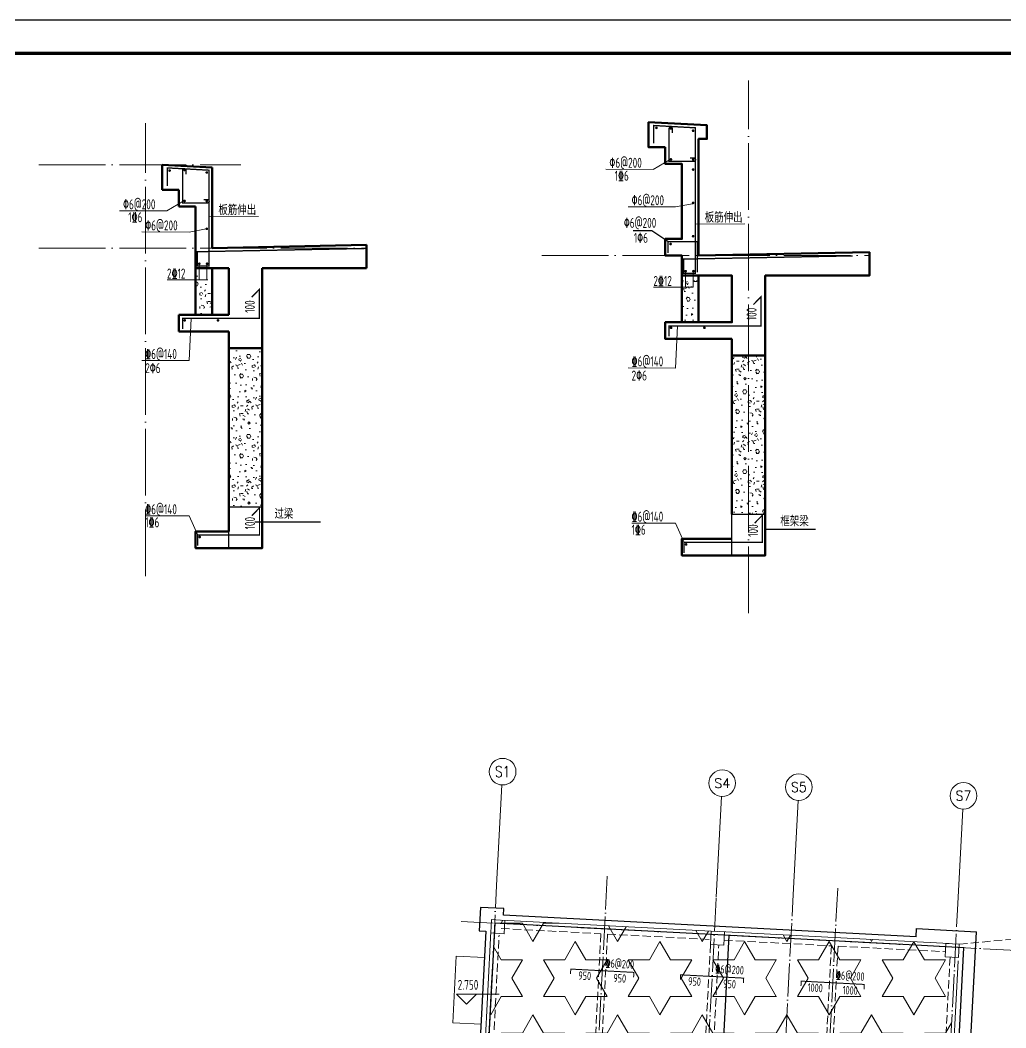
# Model space of a CAD drawing. Extents: x 5874492 to 7194610, y -939842 to -279257.
# Drawn here: x 6629367 to 6658947, y -570501 to -540259 of the extents above; entities that cross this region are included whole.
import ezdxf
from ezdxf.enums import TextEntityAlignment as Align

# ---------------------------------------------------------------- set-up
doc = ezdxf.new("R2010")
doc.units = 0
doc.header["$LTSCALE"] = 1000
doc.linetypes.add('DASH', pattern=[0.35, 0.25, -0.1])
doc.linetypes.add('DOTE', pattern=[2.42, 2, -0.2, 0.02, -0.2])
for name, color, linetype, lineweight in [('A-大样-填充', 8, 'Continuous', 9), ('A-大样-砌体墙线', 120, 'Continuous', 50), ('A-大样-结构墙线', 140, 'Continuous', 50), ('A-平面-屋面线', 40, 'Continuous', 30), ('A-标注-轴号', 3, 'Continuous', 15), ('A-标注-轴号文字', 7, 'Continuous', 15), ('A-轴线-塔楼', 1, 'DOTE', 9), ('S-墙柱-COLU', 50, 'Continuous', 20), ('S-墙柱-REIN', 1, 'Continuous', 20), ('S-板-BEAM', 4, 'DASH', 20), ('S-板-BEAM-CON', 2, 'Continuous', 20), ('S-板-板面填充', 251, 'Continuous', 20), ('S-板-标高', 3, 'Continuous', 20), ('S-板-楼板负筋', 1, 'Continuous', 20), ('S-板-楼板负筋文字', 7, 'Continuous', 20), ('S-轴网-轴号', 3, 'Continuous', 20), ('S-通用-TEXT', 7, 'Continuous', 20), ('板洞边线', 253, 'Continuous', 18)]:
    doc.layers.add(name, color=color, linetype=linetype, lineweight=lineweight)
doc.layers.add('REINL', color=1, linetype='Continuous')
doc.layers.add('Y-云图图框', color=7, linetype='Continuous')
doc.styles.add('_TCH_AXIS', font='COMPLEX.shx', dxfattribs={"bigfont": 'hztxt.shx'})
doc.styles.add('_TCH_DIM', font='tssdeng.shx', dxfattribs={"bigfont": 'hztxt.shx'})
doc.styles.add('_YT_Name', font='simhei.ttf', dxfattribs={"width": 0.8})
doc.styles.add('_YT_Sign_Text', font='ros.shx', dxfattribs={"width": 0.8, "bigfont": 'hztxt.shx'})
doc.styles.add('_YT_TK_Text', font='ros.shx', dxfattribs={"width": 0.8, "bigfont": 'hztxt.shx'})
doc.styles.add('COMPLEX', font='COMPLEX')
doc.styles.get("Standard").update_dxf_attribs({"font": 'gbenor.shx', "bigfont": 'gbcbig.shx'})
doc.styles.add('TSSD_Rein', font='tssdeng.shx', dxfattribs={"width": 0.7, "bigfont": 'hztxt.shx'})
doc.styles.add('样式 1', font='tssdeng.shx', dxfattribs={"width": 0.7, "bigfont": 'tssdchn.shx'})

# ---------------------------------------------------------------- blocks, each defined once
blk = doc.blocks.new('ECMCTK_A0_横_单行图名-横向图框会签栏-0')
at = {"color": 4}
blk.add_lwpolyline([(0, 0), (1189, 0), (1189, 841), (0, 841)], close=True, dxfattribs=at)
at = {"const_width": 1}
blk.add_lwpolyline([(25, 10), (1179, 10), (1179, 831), (25, 831)], close=True, dxfattribs=at)
at = {"color": 80, "flags": 3}
for tag, height, p in [('YTHQINS', 3, (34.31, 832.5)), ('ECMCKEY', 3, (414.25, 484.67)), ('YTTQINS', 5.62, (1196.03, 12.81)), ('YTBARCODE_T1', 3, (971.21, 4.65)), ('YTFRAME', 3, (904.42, 4.05))]:
    blk.add_attdef(tag, text='', height=height, dxfattribs=at).set_placement(p, align=Align.MIDDLE_CENTER)
at = {"color": 80, "style": '_YT_TK_Text', "width": 0.8, "flags": 3}
for tag, p in [('{姓名五}', (9.62, 809.48)), ('{姓名六}', (14.92, 809.38)), ('{姓名七}', (19.96, 809.48)), ('{姓名八}', (24.7, 809.33)), ('[专业五]', (9.63, 785.25)), ('[专业六]', (14.56, 785.25)), ('[专业七]', (19.49, 785.17)), ('[专业八]', (24.5, 785.09)), ('{姓名一}', (9.73, 733.71)), ('{姓名二}', (14.79, 733.6)), ('{姓名三}', (19.65, 733.65)), ('{姓名四}', (24.75, 733.5)), ('[专业一]', (9.58, 710.09)), ('[专业二]', (14.46, 709.92)), ('[专业三]', (19.63, 709.95)), ('[专业四]', (25, 709.79))]:
    blk.add_attdef(tag, text='', height=3, rotation=90, dxfattribs=at).set_placement(p, align=Align.BOTTOM_LEFT)
at = {"style": '_YT_TK_Text', "width": 0.8}
blk.add_attdef('设计联系电话', text='', height=4, rotation=90, dxfattribs=at).set_placement((16.86, 656.55), align=Align.MIDDLE)
for tag, height, style, width, p in [('工程号', 4, '_YT_Sign_Text', 0.5, (1152.08, 44.12)), ('设计单位', 6, '_YT_Name', 0.8, (971.75, 38.6)), ('证书编号', 4, '_YT_Sign_Text', 0.8, (1056.87, 43.81)), ('审查批准号', 4, '_YT_Sign_Text', 0.8, (1109.06, 43.81)), ('建设单位', 4, '_YT_Sign_Text', 0.8, (1082.96, 36.11)), ('阶段', 4, '_YT_Sign_Text', 0.8, (1152.08, 35.81)), ('项目号', 4, '_YT_Sign_Text', 0.5, (1170.08, 33.72)), ('项目名称', 4, '_YT_Sign_Text', 0.8, (1082.96, 28.11)), ('专业', 4, '_YT_Sign_Text', 0.8, (1152.08, 27.31)), ('图纸编号', 4, '_YT_Sign_Text', 0.5, (1151.93, 19.36)), ('图纸名称', 4.5, '_YT_Name', 0.8, (1083.39, 15.06)), ('出图比例', 4.2, '_YT_Sign_Text', 0.8, (1029.82, 11.78)), ('日期', 4, '_YT_Sign_Text', 0.5, (1151.88, 12.13)), ('版本号', 4, '_YT_Sign_Text', 0.8, (1170.08, 13))]:
    blk.add_attdef(tag, text='', height=height, dxfattribs=dict(style=style, width=width)).set_placement(p, align=Align.CENTER)
at = {"style": '_YT_Sign_Text', "width": 0.8, "flags": 3}
for tag, p, height in [('{审定人}', (953.87, 26.45), 6.24), ('{校对人}', (1006.35, 26.53), 6.24), ('[审定人]', (938.95, 27.81), 4.1), ('[校对人]', (990.23, 27.82), 4.1), ('[审核人]', (939.01, 19.76), 4.1), ('{审核人}', (954.98, 18.44), 6.24), ('[设计人]', (990.47, 20.21), 4.1), ('{设计人}', (1006.48, 18.54), 6.24), ('[项目负责人]', (938.78, 12.01), 4.1), ('{项目负责人}', (956.28, 10.72), 6.24), ('[专业负责人]', (990.74, 11.77), 4.1), ('{专业负责人}', (1006.58, 10.36), 6.24)]:
    blk.add_attdef(tag, p, '', height=height, dxfattribs=at)
at = {"color": 80, "flags": 3}
for tag, p in [('YTBZSIT', (25, 10)), ('EXT_TK_LEFT', (25, 10)), ('YTQRCODE', (899.04, 11.91))]:
    blk.add_attdef(tag, p, '', height=3, dxfattribs=at)
blk = doc.blocks.new('afdhgfjhfjhg')
at = {"layer": 'A-轴线-塔楼', "ltscale": 0.5}
for p, q in [((6646365, -523248), (6646988, -511339)), ((6653281, -523610), (6653903, -511701))]:
    blk.add_line(p, q, dxfattribs=at)
blk = doc.blocks.new('A$C245353D8')
blk.add_lwpolyline([(13343, 14950), (12201, -6900)])
blk = doc.blocks.new('regerh')
at = {"layer": 'A-平面-屋面线'}
for p, q in [((6656254, -499898), (6656267, -499648)), ((6656267, -499648), (6658064, -499742)), ((6657260, -515121), (6658064, -499742)), ((6657688, -500223), (6656236, -500147)), ((6656923, -514853), (6657688, -500223))]:
    blk.add_line(p, q, dxfattribs=at)
for points in [[(6656254, -499898), (6643870, -499250), (6643881, -499051), (6643182, -499014), (6643145, -499713), (6643345, -499724), (6643126, -503918), (6642926, -503907), (6642889, -504606), (6643089, -504617), (6642870, -508811), (6642670, -508801), (6642633, -509500), (6643332, -509536), (6643343, -509337), (6645145, -509431), (6645145, -514115)], [(6656235, -500147), (6643608, -499487), (6643106, -509079), (6645395, -509193), (6645395, -514115)]]:
    blk.add_lwpolyline(points, dxfattribs=at)
at = {"layer": 'S-板-BEAM'}
for p, q in [((6643517, -504088), (6643739, -499845)), ((6643800, -499647), (6646796, -499804)), ((6646796, -499804), (6646559, -504323)), ((6646995, -499814), (6646759, -504334)), ((6646995, -499814), (6650091, -499976)), ((6650083, -500126), (6649859, -504420)), ((6650108, -504433), (6650333, -500139)), ((6650491, -499997), (6653711, -500166)), ((6653711, -500166), (6653475, -504685)), ((6653911, -500176), (6653675, -504695)), ((6653911, -500176), (6657131, -500344)), ((6657273, -500503), (6657051, -504747))]:
    blk.add_line(p, q, dxfattribs=at)
at = {"layer": 'S-板-BEAM-CON'}
for p, q in [((6650104, -499727), (6643813, -499397)), ((6643495, -499732), (6643268, -504075)), ((6643495, -499732), (6643268, -504075)), ((6657244, -500100), (6650354, -499740)), ((6642454, -500478), (6642350, -502475)), ((6643303, -500522), (6642454, -500478)), ((6657518, -500615), (6657293, -504909)), ((6642350, -502475), (6643199, -502520))]:
    blk.add_line(p, q, dxfattribs=at)
blk = doc.blocks.new('_AXISO')
blk.add_circle((0, 0), 0.5)
at = {"layer": 'S-轴网-轴号', "style": 'COMPLEX', "width": 1.041667}
blk.add_attdef('A', text='', height=0.56, dxfattribs=at).set_placement((-0.25, -0.28), (0.25, -0.28), align=Align.FIT)
blk = doc.blocks.new('ZHOUWANG2')
at = {"layer": 'A-标注-轴号'}
for p, q in [((207118, 147664), (207276, 150685)), ((213709, 147319), (213867, 150340)), ((216006, 147199), (216164, 150220)), ((220949, 146941), (221107, 149962))]:
    blk.add_line(p, q, dxfattribs=at)
at = {"layer": 'A-轴线-塔楼', "ltscale": 0.5}
for p, q in [((206514, 136119), (207118, 147664)), ((213086, 135411), (213709, 147319)), ((215161, 131041), (216006, 147199)), ((219026, 110179), (220949, 146941)), ((223934, 145655), (206054, 146590))]:
    blk.add_line(p, q, dxfattribs=at)
at = {"layer": 'A-标注-轴号'}
ref = blk.add_blockref('_AXISO', (207297, 151084), dxfattribs=dict(at, xscale=800, yscale=800, zscale=800))
ref.add_attrib('A', 'S1', dxfattribs={"layer": 'A-标注-轴号文字', "ltscale": 0.2, "height": 328.4, "style": '_TCH_AXIS'}).set_placement((207070, 150920), (207524, 150920), align=Align.FIT)
ref = blk.add_blockref('_AXISO', (213888, 150740), dxfattribs=dict(at, xscale=800, yscale=800, zscale=800))
ref.add_attrib('A', 'S4', dxfattribs={"layer": 'A-标注-轴号文字', "ltscale": 0.2, "height": 282.2, "style": '_TCH_AXIS'}).set_placement((213646, 150599), (214130, 150599), align=Align.FIT)
ref = blk.add_blockref('_AXISO', (216185, 150620), dxfattribs=dict(at, xscale=800, yscale=800, zscale=800))
ref.add_attrib('A', 'S5', dxfattribs={"layer": 'A-标注-轴号文字', "ltscale": 0.2, "height": 294.3, "style": '_TCH_AXIS'}).set_placement((215947, 150473), (216423, 150473), align=Align.FIT)
ref = blk.add_blockref('_AXISO', (221128, 150361), dxfattribs=dict(at, xscale=800, yscale=800, zscale=800))
ref.add_attrib('A', 'S7', dxfattribs={"layer": 'A-标注-轴号文字', "ltscale": 0.2, "height": 294.3, "style": '_TCH_AXIS'}).set_placement((220890, 150214), (221366, 150214), align=Align.FIT)
blk = doc.blocks.new('FT-1145234711', base_point=(3818762.4, -810943.3, 0))
at = {"layer": 'REINL', "const_width": 8}
blk.add_lwpolyline([(3819140.4, -810636.5), (3819140.4, -810831.5), (3819290.1, -810831.5)], dxfattribs=at)
at = {"layer": 'S-墙柱-REIN', "const_width": 8}
for points in [[(3819140.4, -810636.5, -1), (3819160.4, -810636.5), (3819160.4, -810660.5)], [(3819290.1, -810831.5, 1), (3819290.1, -810811.5), (3819266.1, -810811.5)]]:
    blk.add_lwpolyline(points, format="xyb", dxfattribs=at)
at = {"layer": 'S-墙柱-REIN', "ltscale": 0.2, "const_width": 8}
for points in [[(3819156.2, -810634, 1), (3819148.2, -810634, 1)], [(3819156.2, -810819.7, 1), (3819148.2, -810819.7, 1)], [(3819289.6, -810820.2, 1), (3819281.6, -810820.2, 1)]]:
    blk.add_lwpolyline(points, format="xyb", close=True, dxfattribs=at)
at = {"layer": 'S-通用-TEXT', "ltscale": 0.2}
for p, q in [((3819046.4, -810880, 0), (3819148.2, -810819.7, 0)), ((3819046.7, -810880, 0), (3818762.4, -810879.4, 0))]:
    blk.add_line(p, q, dxfattribs=at)
at = {"layer": 'S-通用-TEXT', "style": 'TSSD_Rein', "width": 0.7}
blk.add_text('\x826@200', height=60, dxfattribs=at).set_placement((3818782.7, -810870.1))
at = {"layer": 'S-通用-TEXT', "color": 6, "style": 'TSSD_Rein', "width": 0.7}
blk.add_text('1\x846', height=60, dxfattribs=at).set_placement((3818814.3, -810947.9))
blk = doc.blocks.new('sfdgjhgfjhgjhgj')
at = {"layer": 'A-大样-填充', "ltscale": 0.5}
h = blk.add_hatch(dxfattribs=at)
h.set_pattern_fill('加气混凝土', color=256, scale=20)
h.set_pattern_definition([(0, (5947982.38, -1219538.2), (120, 240), [0, -240]), (0, (5947841.98, -1219570.6), (120, 240), [0, -240]), (0, (5947919.98, -1219573), (120, 240), [0, -240]), (0, (5948005.18, -1219502.2), (120, 240), [0, -240]), (0, (5947905.58, -1219585), (120, 240), [0, -240]), (0, (5948029.18, -1219351), (120, 240), [0, -240]), (0, (5947955.98, -1219370.2), (120, 240), [0, -240]), (0, (5947994.38, -1219400.2), (120, 240), [0, -240]), (0, (5947798.78, -1219405), (120, 240), [0, -240]), (0, (5947916.38, -1219415.8), (120, 240), [0, -240]), (0, (5947870.78, -1219477), (120, 240), [0, -240]), (0, (5947873.18, -1219567), (120, 240), [0, -240]), (0, (5947963.18, -1219576.6), (120, 240), [0, -240]), (0, (5948029.18, -1219471), (120, 240), [0, -240]), (0, (5947804.78, -1219508.2), (120, 240), [0, -240]), (0, (5947825.18, -1219467.4), (120, 240), [0, -240]), (0, (5947918.78, -1219484.2), (120, 240), [0, -240]), (0, (5947885.18, -1219519), (120, 240), [0, -240]), (0, (5947865.98, -1219439.8), (120, 240), [0, -240]), (0, (5947895.98, -1219349.8), (120, 240), [0, -240]), (0, (5947814.38, -1219558.6), (120, 240), [0, -240]), (0, (5947946.38, -1219399), (120, 240), [0, -240]), (0, (5947834.78, -1219395.4), (120, 240), [0, -240]), (0, (5947815.58, -1219364.2), (120, 240), [0, -240]), (130.601294, (5948014.442, -1219426.15), (-599.99999337, 720.00000315), [10.53662, -4414.8444]), (18.434949, (5947997.3, -1219421.58), (599.9999978, 239.9999982), [10.842096, -1507.05116]), (90, (5947997.3, -1219431.86), (120, 240), [10.285714, -469.71426]), (161.565051, (5948007.585, -1219435.293), (-600.000003, 239.9999821), [10.842096, -1507.05116]), (53.1301023, (5948007.585, -1219435.293), (120.0000002, 239.9999999), [11.42857, -1188.5714]), (135, (5948016.73, -1219557.58), (-120.0000145, 239.999984), [9.697464, -669.12504]), (45, (5948003.01, -1219557.58), (119.999999, 239.999999), [9.697464, -669.12504]), (135, (5948009.87, -1219564.435), (-120.0000145, 239.999984), [9.697464, -669.12504]), (45, (5948009.87, -1219564.435), (119.999999, 239.999999), [9.697464, -669.12504]), (116.56505, (5947901.3, -1219396.44), (-2e-05, 479.999987), [12.77753, -255.5506]), (180, (5947895.58, -1219385), (-120, 240), [13.714286, -226.2857]), (63.434949, (5947876.16, -1219396.44), (1e-06, 479.999998), [12.77753, -255.5506]), (116.56505, (5947881.87, -1219407.86), (-2e-05, 479.999987), [12.77753, -255.5506]), (0, (5947881.87, -1219407.86), (120, 240), [13.714286, -226.2857]), (63.434949, (5947895.58, -1219407.86), (1e-06, 479.999998), [12.77753, -255.5506]), (107.102728, (5947991.585, -1219477.578), (-359.99998624, 1200.000001936), [15.54454, -6513.161]), (143.972626, (5947987.013, -1219462.721), (-2279.9999711, 1679.9999981), [15.54454, -3248.808]), (180, (5947974.44, -1219453.58), (-120, 240), [14.85714, -225.14284]), (36.0273733, (5947947.013, -1219462.721), (2279.99998315, 1679.9999819), [15.54454, -3248.808]), (71.565051, (5947942.44, -1219476.435), (360.0000018, 1199.999998), [14.456126, -1503.43712]), (107.102728, (5947947.013, -1219491.293), (-359.99998624, 1200.000001936), [15.54454, -6513.161]), (143.972626, (5947959.585, -1219500.435), (-2279.9999711, 1679.9999981), [15.54454, -3248.808]), (0, (5947959.58, -1219500.44), (120, 240), [14.85714, -225.14284]), (36.0273733, (5947974.442, -1219500.435), (2279.99998315, 1679.9999819), [15.54454, -3248.808]), (71.565051, (5947987.013, -1219491.293), (360.0000018, 1199.999998), [14.456126, -1503.43712]), (150.255118, (5947993.87, -1219365.578), (-360.00000085, 239.999997), [9.21401, -1925.72784]), (90, (5947985.87, -1219370.15), (120, 240), [9.14286, -470.8571]), (29.7448813, (5947985.87, -1219370.15), (360.0000002, 239.9999989), [9.21401, -1925.72784]), (116.56505, (5947937.87, -1219535.86), (-2e-05, 479.999987), [12.77753, -255.5506]), (168.690067, (5947932.156, -1219524.435), (-1080.0000008, 239.999994), [11.6549, -2435.8742]), (41.1859251, (5947911.585, -1219530.15), (2999.99998182, 2639.99997692), [12.14874, -5090.3208]), (90, (5947911.58, -1219541.58), (120, 240), [11.42857, -468.5714]), (138.814074, (5947920.727, -1219549.578), (-2999.99994668, 2640.00001681), [12.14874, -5090.3208]), (16.6992442, (5947920.727, -1219549.578), (3959.99997021, 1199.99998743), [11.93178, -4999.415]), (60.9453959, (5947932.156, -1219546.15), (119.99999968, 239.99999788), [11.766434, -4930.1358]), (109.983106, (5947837.299, -1219435.293), (-600.00000226, 1679.99999555), [13.3768, -5604.879]), (155.556045, (5947832.727, -1219422.721), (-1560.00000595, 719.99998504), [13.809194, -5786.0526]), (24.4439547, (5947807.585, -1219422.721), (1560.00000078, 719.99999654), [13.809194, -5786.0526]), (70.0168934, (5947803.013, -1219435.293), (600.00000181, 1679.99999583), [13.3768, -5604.879]), (109.983106, (5947807.585, -1219447.864), (-600.00000226, 1679.99999555), [13.3768, -5604.879]), (160.016893, (5947820.156, -1219452.435), (-600.00000035, 239.99998907), [13.3768, -2795.751]), (19.9831065, (5947820.156, -1219452.435), (599.9999967, 239.9999996), [13.3768, -2795.751]), (70.0168934, (5947832.727, -1219447.864), (600.00000181, 1679.99999583), [13.3768, -5604.879]), (122.005383, (5947926.442, -1219457.007), (-120.0000161, 239.99998775), [10.781693, -2253.3736]), (18.434949, (5947910.44, -1219451.293), (599.9999978, 239.9999982), [10.842096, -1507.05116]), (90, (5947910.44, -1219461.58), (120, 240), [10.285714, -469.71426]), (161.565051, (5947920.727, -1219465.007), (-600.000003, 239.9999821), [10.842096, -1507.05116]), (54.4623222, (5947920.727, -1219465.007), (839.99999878, 1199.9999982), [9.83123, -4119.2846]), (116.56505, (5947856.73, -1219515.3), (-2e-05, 479.999987), [12.77753, -255.5506]), (180, (5947851.01, -1219503.86), (-120, 240), [12.57143, -227.42856]), (59.0362434, (5947831.585, -1219515.293), (120.0000004, 239.99999884), [13.32789, -2785.5288]), (120.963756, (5947838.442, -1219526.721), (-120.0000164, 239.99998898), [13.32789, -2785.5288]), (0, (5947838.44, -1219526.72), (120, 240), [12.57143, -227.42856]), (63.434949, (5947851.01, -1219526.72), (1e-06, 479.999998), [12.77753, -255.5506])])
h.paths.add_polyline_path([(6716388.6, -497705.2), (6716388.6, -497955.2), (6716488.6, -497955.2), (6716488.6, -497705.2)])
h = blk.add_hatch(dxfattribs=at)
h.set_pattern_fill('加气混凝土', color=256, scale=20)
h.set_pattern_definition([(0, (5968458.06, -1199811.52), (120, 240), [0, -240]), (0, (5968317.66, -1199843.92), (120, 240), [0, -240]), (0, (5968395.66, -1199846.32), (120, 240), [0, -240]), (0, (5968480.86, -1199775.52), (120, 240), [0, -240]), (0, (5968381.26, -1199858.32), (120, 240), [0, -240]), (0, (5968504.86, -1199624.32), (120, 240), [0, -240]), (0, (5968431.66, -1199643.52), (120, 240), [0, -240]), (0, (5968470.06, -1199673.52), (120, 240), [0, -240]), (0, (5968274.46, -1199678.32), (120, 240), [0, -240]), (0, (5968392.06, -1199689.12), (120, 240), [0, -240]), (0, (5968346.46, -1199750.32), (120, 240), [0, -240]), (0, (5968348.86, -1199840.32), (120, 240), [0, -240]), (0, (5968438.86, -1199849.92), (120, 240), [0, -240]), (0, (5968504.86, -1199744.32), (120, 240), [0, -240]), (0, (5968280.46, -1199781.52), (120, 240), [0, -240]), (0, (5968300.86, -1199740.72), (120, 240), [0, -240]), (0, (5968394.46, -1199757.52), (120, 240), [0, -240]), (0, (5968360.86, -1199792.32), (120, 240), [0, -240]), (0, (5968341.66, -1199713.12), (120, 240), [0, -240]), (0, (5968371.66, -1199623.12), (120, 240), [0, -240]), (0, (5968290.06, -1199831.92), (120, 240), [0, -240]), (0, (5968422.06, -1199672.32), (120, 240), [0, -240]), (0, (5968310.46, -1199668.72), (120, 240), [0, -240]), (0, (5968291.26, -1199637.52), (120, 240), [0, -240]), (130.601294, (5968490.119, -1199699.465), (-599.99999337, 720.00000315), [10.53662, -4414.8444]), (18.434949, (5968472.976, -1199694.894), (599.9999978, 239.9999982), [10.842096, -1507.05116]), (90, (5968472.98, -1199705.18), (120, 240), [10.285714, -469.71426]), (161.565051, (5968483.262, -1199708.61), (-600.000003, 239.9999821), [10.842096, -1507.05116]), (53.1301023, (5968483.26, -1199708.61), (120.0000002, 239.9999999), [11.42857, -1188.5714]), (135, (5968492.405, -1199830.89), (-120.0000145, 239.999984), [9.697464, -669.12504]), (45, (5968478.69, -1199830.89), (119.999999, 239.999999), [9.697464, -669.12504]), (135, (5968485.55, -1199837.75), (-120.0000145, 239.999984), [9.697464, -669.12504]), (45, (5968485.55, -1199837.75), (119.999999, 239.999999), [9.697464, -669.12504]), (116.56505, (5968376.98, -1199669.75), (-2e-05, 479.999987), [12.77753, -255.5506]), (180, (5968371.26, -1199658.32), (-120, 240), [13.714286, -226.2857]), (63.434949, (5968351.83, -1199669.75), (1e-06, 479.999998), [12.77753, -255.5506]), (116.56505, (5968357.55, -1199681.18), (-2e-05, 479.999987), [12.77753, -255.5506]), (0, (5968357.55, -1199681.18), (120, 240), [13.714286, -226.2857]), (63.434949, (5968371.26, -1199681.18), (1e-06, 479.999998), [12.77753, -255.5506]), (107.102728, (5968467.262, -1199750.894), (-359.99998624, 1200.000001936), [15.54454, -6513.161]), (143.972626, (5968462.69, -1199736.037), (-2279.9999711, 1679.9999981), [15.54454, -3248.808]), (180, (5968450.12, -1199726.9), (-120, 240), [14.85714, -225.14284]), (36.0273733, (5968422.69, -1199736.037), (2279.99998315, 1679.9999819), [15.54454, -3248.808]), (71.565051, (5968418.12, -1199749.75), (360.0000018, 1199.999998), [14.456126, -1503.43712]), (107.102728, (5968422.6905, -1199764.608), (-359.99998624, 1200.000001936), [15.54454, -6513.161]), (143.972626, (5968435.262, -1199773.751), (-2279.9999711, 1679.9999981), [15.54454, -3248.808]), (0, (5968435.26, -1199773.75), (120, 240), [14.85714, -225.14284]), (36.0273733, (5968450.119, -1199773.751), (2279.99998315, 1679.9999819), [15.54454, -3248.808]), (71.565051, (5968462.69, -1199764.61), (360.0000018, 1199.999998), [14.456126, -1503.43712]), (150.255118, (5968469.548, -1199638.894), (-360.00000085, 239.999997), [9.21401, -1925.72784]), (90, (5968461.55, -1199643.47), (120, 240), [9.14286, -470.8571]), (29.7448813, (5968461.548, -1199643.465), (360.0000002, 239.9999989), [9.21401, -1925.72784]), (116.56505, (5968413.55, -1199809.18), (-2e-05, 479.999987), [12.77753, -255.5506]), (168.690067, (5968407.833, -1199797.75), (-1080.0000008, 239.999994), [11.6549, -2435.8742]), (41.1859251, (5968387.262, -1199803.465), (2999.99998182, 2639.99997692), [12.14874, -5090.3208]), (90, (5968387.26, -1199814.89), (120, 240), [11.42857, -468.5714]), (138.814074, (5968396.405, -1199822.894), (-2999.99994668, 2640.00001681), [12.14874, -5090.3208]), (16.6992442, (5968396.405, -1199822.894), (3959.99997021, 1199.99998743), [11.93178, -4999.415]), (60.9453959, (5968407.833, -1199819.465), (119.99999968, 239.99999788), [11.766434, -4930.1358]), (109.983106, (5968312.976, -1199708.608), (-600.00000226, 1679.99999555), [13.3768, -5604.879]), (155.556045, (5968308.405, -1199696.037), (-1560.00000595, 719.99998504), [13.809194, -5786.0526]), (24.4439547, (5968283.262, -1199696.037), (1560.00000078, 719.99999654), [13.809194, -5786.0526]), (70.0168934, (5968278.691, -1199708.608), (600.00000181, 1679.99999583), [13.3768, -5604.879]), (109.983106, (5968283.262, -1199721.18), (-600.00000226, 1679.99999555), [13.3768, -5604.879]), (160.016893, (5968295.833, -1199725.751), (-600.00000035, 239.99998907), [13.3768, -2795.751]), (19.9831065, (5968295.833, -1199725.751), (599.9999967, 239.9999996), [13.3768, -2795.751]), (70.0168934, (5968308.405, -1199721.18), (600.00000181, 1679.99999583), [13.3768, -5604.879]), (122.005383, (5968402.12, -1199730.323), (-120.0000161, 239.99998775), [10.78169, -2253.3736]), (18.434949, (5968386.12, -1199724.61), (599.9999978, 239.9999982), [10.842096, -1507.05116]), (90, (5968386.12, -1199734.89), (120, 240), [10.285714, -469.71426]), (161.565051, (5968396.405, -1199738.323), (-600.000003, 239.9999821), [10.842096, -1507.05116]), (54.4623222, (5968396.405, -1199738.323), (839.99999878, 1199.9999982), [9.83123, -4119.2846]), (116.56505, (5968332.4, -1199788.6), (-2e-05, 479.999987), [12.77753, -255.5506]), (180, (5968326.7, -1199777.18), (-120, 240), [12.57143, -227.42856]), (59.0362434, (5968307.262, -1199788.608), (120.0000004, 239.99999884), [13.32789, -2785.5288]), (120.963756, (5968314.12, -1199800.037), (-120.0000164, 239.99998898), [13.32789, -2785.5288]), (0, (5968314.12, -1199800.04), (120, 240), [12.57143, -227.42856]), (63.434949, (5968326.7, -1199800.04), (1e-06, 479.999998), [12.77753, -255.5506])])
h.paths.add_polyline_path([(6716588.6, -499107.3), (6716788.6, -499107.3), (6716788.6, -498155.2), (6716588.6, -498155.2)])
at = {"ltscale": 0.2}
blk.add_lwpolyline([(6716788.6, -499355.2), (6716588.6, -499355.2), (6716588.6, -499107.3), (6716788.6, -499107.3)], close=True, dxfattribs=at)
blk.add_lwpolyline([(6716744.5, -499197.6), (6717139.2, -499197.6)], dxfattribs=at)
at = {"layer": 'A-大样-砌体墙线'}
for points in [[(6716388.6, -497675.2), (6716388.6, -497955.2), (6716488.6, -497955.2), (6716488.6, -497675.2), (6716388.6, -497675.2)], [(6716588.6, -499255.2), (6716588.6, -498055.2)], [(6716788.6, -498055.2), (6716788.6, -499255.2)]]:
    blk.add_lwpolyline(points, dxfattribs=at)
at = {"layer": 'A-大样-结构墙线', "ltscale": 0.5}
for p, q in [((6716488.6, -497070.2), (6716188.6, -497055.2)), ((6716188.6, -497055.2), (6716188.6, -497205.2)), ((6716488.6, -497555.2), (6716488.6, -497070.2)), ((6716488.6, -497070.2), (6716488.6, -497070.2)), ((6716488.6, -497070.2), (6716488.6, -497070.2)), ((6716188.6, -497205.2), (6716288.6, -497205.2)), ((6716288.6, -497205.2), (6716288.6, -497305.2)), ((6716288.6, -497305.2), (6716388.6, -497305.2)), ((6716388.6, -497305.2), (6716388.6, -497455.2)), ((6716388.6, -497455.2), (6716388.6, -497455.2)), ((6716388.6, -497455.2), (6716388.6, -497555.2)), ((6717414.1, -497535.2), (6716488.6, -497555.2)), ((6717414.1, -497675.2), (6717414.1, -497535.2)), ((6716388.6, -497555.2), (6716388.6, -497555.2)), ((6716388.6, -497555.2), (6716388.6, -497675.2)), ((6716488.6, -497555.2), (6716488.6, -497555.2)), ((6716488.6, -497555.2), (6716488.6, -497555.2)), ((6716388.6, -497675.2), (6716588.6, -497675.2)), ((6716588.6, -497675.2), (6716588.6, -497955.2)), ((6716788.6, -498055.2), (6716788.6, -497675.2)), ((6716788.6, -497675.2), (6717414.1, -497675.2)), ((6716588.6, -497955.2), (6716288.6, -497955.2)), ((6716288.6, -497955.2), (6716288.6, -498055.2)), ((6716288.6, -498055.2), (6716588.6, -498055.2))]:
    blk.add_line(p, q, dxfattribs=at)
for points in [[(6716588.6, -498055.2), (6716588.6, -498155.2), (6716788.6, -498155.2), (6716788.6, -498055.2)], [(6716788.6, -499255.2), (6716788.6, -499355.2), (6716388.6, -499355.2), (6716388.6, -499255.2), (6716588.6, -499255.2)]]:
    blk.add_lwpolyline(points, dxfattribs=at)
at = {"layer": 'A-轴线-塔楼', "ltscale": 0.2}
for p, q in [((6716088.6, -499523.4), (6716088.6, -496805)), ((6715448.3, -497055.2), (6716660.3, -497055.2)), ((6715448.3, -497555.2), (6717414.1, -497555.2))]:
    blk.add_line(p, q, dxfattribs=at)
at = {"layer": 'REINL', "const_width": 8}
for points in [[(6716310.6, -498040.2), (6716310.6, -497977.2), (6716771.6, -497977.2), (6716771.6, -497801.8), (6716771.6, -497801.8), (6716725.3, -497849.2)], [(6716401.1, -499340.2), (6716401.1, -499277.2), (6716772.2, -499277.2), (6716772.2, -499113.6), (6716772.2, -499113.6), (6716725.8, -499161.1)]]:
    blk.add_lwpolyline(points, dxfattribs=at)
at = {"layer": 'S-墙柱-REIN', "const_width": 8}
blk.add_lwpolyline([(6716218.3, -497181.2), (6716218.3, -497073.2), (6716469.3, -497087.1), (6716469.3, -497661.7), (6716399.7, -497661.7), (6716399.7, -497576.3), (6717414.1, -497556.8)], dxfattribs=at)
at = {"layer": 'S-墙柱-REIN', "ltscale": 0.2, "const_width": 8}
for points in [[(6716236.5, -497089.2, 1), (6716228.5, -497089.2, 1)], [(6716459.8, -497100.9, 1), (6716451.8, -497100.9, 1)], [(6716459.8, -497438.9, 1), (6716451.8, -497438.9, 1)], [(6716414.8, -497648.7, 1), (6716406.8, -497648.7, 1)], [(6716461.7, -497648.7, 1), (6716453.7, -497648.7, 1)], [(6716327.3, -497988.7, 1), (6716319.3, -497988.7, 1)], [(6716527.3, -497988.7, 1), (6716519.3, -497988.7, 1)], [(6716417.8, -499288.7, 1), (6716409.8, -499288.7, 1)]]:
    blk.add_lwpolyline(points, format="xyb", close=True, dxfattribs=at)
at = {"layer": 'S-通用-TEXT', "ltscale": 0.2}
for p, q in [((6716469.3, -497367.4), (6716765.2, -497364.4)), ((6716350.2, -497458.4, 0), (6716066, -497457.7, 0)), ((6716350.1, -497458.4, 0), (6716451.7, -497439.1, 0)), ((6716409.6, -497644.1), (6716409.6, -497745.2)), ((6716457, -497647.5), (6716457, -497745.2)), ((6716217.9, -497745.2), (6716457, -497745.2)), ((6716362.3, -497977.2), (6716350.2, -498230.2, 0)), ((6716350.2, -498230.2, 0), (6716066, -498229.5, 0)), ((6716350.2, -499162, 0), (6716088.3, -499162, 0)), ((6716401.1, -499277.2), (6716350.2, -499162, 0))]:
    blk.add_line(p, q, dxfattribs=at)
blk.add_blockref('FT-1145234711', (6715932.6, -497395, 0))
at = {"layer": 'S-通用-TEXT', "color": 6, "style": 'TSSD_Rein', "width": 0.7}
for s, p in [('板筋伸出', (6716525.4, -497356.5)), ('\x846@140', (6716086.2, -498220.3)), ('2\x826', (6716086.2, -498305.1)), ('\x846@140', (6716086.2, -499152.1)), ('过梁', (6716861.9, -499179.9)), ('1\x846', (6716086.2, -499230.5))]:
    blk.add_text(s, height=60, dxfattribs=at).set_placement(p)
at = {"layer": 'S-通用-TEXT', "style": 'TSSD_Rein', "width": 0.7}
for s, p in [('\x826@200', (6716086.2, -497448.5)), ('2\x8412', (6716217.1, -497737.3))]:
    blk.add_text(s, height=60, dxfattribs=at).set_placement(p)
at = {"layer": 'S-通用-TEXT', "color": 6, "style": 'TSSD_Rein', "width": 0.7}
for p in [(6716744.4, -497943.1), (6716744.9, -499243.1)]:
    blk.add_text('100', height=60, rotation=90, dxfattribs=at).set_placement(p)
blk = doc.blocks.new('afdhgfdhgfjhgj')
at = {"layer": 'A-大样-填充', "ltscale": 0.5}
h = blk.add_hatch(dxfattribs=at)
h.set_pattern_fill('加气混凝土', color=256, scale=20)
h.set_pattern_definition([(0, (5939459.41, -1219031.31), (120, 240), [0, -240]), (0, (5939319.01, -1219063.71), (120, 240), [0, -240]), (0, (5939397.01, -1219066.11), (120, 240), [0, -240]), (0, (5939482.21, -1218995.31), (120, 240), [0, -240]), (0, (5939382.61, -1219078.11), (120, 240), [0, -240]), (0, (5939506.21, -1218844.11), (120, 240), [0, -240]), (0, (5939433.01, -1218863.31), (120, 240), [0, -240]), (0, (5939471.41, -1218893.31), (120, 240), [0, -240]), (0, (5939275.81, -1218898.11), (120, 240), [0, -240]), (0, (5939393.41, -1218908.91), (120, 240), [0, -240]), (0, (5939347.81, -1218970.11), (120, 240), [0, -240]), (0, (5939350.21, -1219060.11), (120, 240), [0, -240]), (0, (5939440.21, -1219069.71), (120, 240), [0, -240]), (0, (5939506.21, -1218964.11), (120, 240), [0, -240]), (0, (5939281.81, -1219001.31), (120, 240), [0, -240]), (0, (5939302.21, -1218960.51), (120, 240), [0, -240]), (0, (5939395.81, -1218977.31), (120, 240), [0, -240]), (0, (5939362.21, -1219012.11), (120, 240), [0, -240]), (0, (5939343.01, -1218932.91), (120, 240), [0, -240]), (0, (5939373.01, -1218842.91), (120, 240), [0, -240]), (0, (5939291.41, -1219051.71), (120, 240), [0, -240]), (0, (5939423.41, -1218892.11), (120, 240), [0, -240]), (0, (5939311.81, -1218888.51), (120, 240), [0, -240]), (0, (5939292.61, -1218857.31), (120, 240), [0, -240]), (130.601294, (5939491.472, -1218919.256), (-599.99999337, 720.00000315), [10.53662, -4414.8444]), (18.434949, (5939474.33, -1218914.685), (599.9999978, 239.9999982), [10.842096, -1507.05116]), (90, (5939474.33, -1218924.97), (120, 240), [10.285714, -469.71426]), (161.565051, (5939484.615, -1218928.4), (-600.000003, 239.9999821), [10.842096, -1507.05116]), (53.1301023, (5939484.615, -1218928.4), (120.0000002, 239.9999999), [11.42857, -1188.5714]), (135, (5939493.76, -1219050.684), (-120.0000145, 239.999984), [9.697464, -669.12504]), (45, (5939480.04, -1219050.684), (119.999999, 239.999999), [9.697464, -669.12504]), (135, (5939486.9, -1219057.54), (-120.0000145, 239.999984), [9.697464, -669.12504]), (45, (5939486.9, -1219057.54), (119.999999, 239.999999), [9.697464, -669.12504]), (116.56505, (5939378.33, -1218889.54), (-2e-05, 479.999987), [12.77753, -255.5506]), (180, (5939372.61, -1218878.11), (-120, 240), [13.714286, -226.2857]), (63.434949, (5939353.19, -1218889.54), (1e-06, 479.999998), [12.77753, -255.5506]), (116.56505, (5939358.9, -1218900.97), (-2e-05, 479.999987), [12.77753, -255.5506]), (0, (5939358.9, -1218900.97), (120, 240), [13.714286, -226.2857]), (63.434949, (5939372.61, -1218900.97), (1e-06, 479.999998), [12.77753, -255.5506]), (107.102728, (5939468.615, -1218970.6845), (-359.99998624, 1200.000001936), [15.54454, -6513.161]), (143.972626, (5939464.043, -1218955.827), (-2279.9999711, 1679.9999981), [15.54454, -3248.808]), (180, (5939451.47, -1218946.68), (-120, 240), [14.85714, -225.14284]), (36.0273733, (5939424.043, -1218955.827), (2279.99998315, 1679.9999819), [15.54454, -3248.808]), (71.565051, (5939419.47, -1218969.54), (360.0000018, 1199.999998), [14.456126, -1503.43712]), (107.102728, (5939424.043, -1218984.399), (-359.99998624, 1200.000001936), [15.54454, -6513.161]), (143.972626, (5939436.615, -1218993.542), (-2279.9999711, 1679.9999981), [15.54454, -3248.808]), (0, (5939436.61, -1218993.54), (120, 240), [14.85714, -225.14284]), (36.0273733, (5939451.472, -1218993.542), (2279.99998315, 1679.9999819), [15.54454, -3248.808]), (71.565051, (5939464.043, -1218984.4), (360.0000018, 1199.999998), [14.456126, -1503.43712]), (150.255118, (5939470.9, -1218858.685), (-360.00000085, 239.999997), [9.21401, -1925.72784]), (90, (5939462.9, -1218863.26), (120, 240), [9.14286, -470.8571]), (29.7448813, (5939462.9, -1218863.256), (360.0000002, 239.9999989), [9.21401, -1925.72784]), (116.56505, (5939414.9, -1219028.97), (-2e-05, 479.999987), [12.77753, -255.5506]), (168.690067, (5939409.186, -1219017.542), (-1080.0000008, 239.999994), [11.6549, -2435.8742]), (41.1859251, (5939388.615, -1219023.256), (2999.99998182, 2639.99997692), [12.14874, -5090.3208]), (90, (5939388.61, -1219034.68), (120, 240), [11.42857, -468.5714]), (138.814074, (5939397.758, -1219042.684), (-2999.99994668, 2640.00001681), [12.14874, -5090.3208]), (16.6992442, (5939397.758, -1219042.684), (3959.99997021, 1199.99998743), [11.93178, -4999.415]), (60.9453959, (5939409.186, -1219039.256), (119.99999968, 239.99999788), [11.766434, -4930.1358]), (109.983106, (5939314.329, -1218928.399), (-600.00000226, 1679.99999555), [13.3768, -5604.879]), (155.556045, (5939309.758, -1218915.827), (-1560.00000595, 719.99998504), [13.809194, -5786.0526]), (24.4439547, (5939284.615, -1218915.827), (1560.00000078, 719.99999654), [13.809194, -5786.0526]), (70.0168934, (5939280.043, -1218928.399), (600.00000181, 1679.99999583), [13.3768, -5604.879]), (109.983106, (5939284.615, -1218940.97), (-600.00000226, 1679.99999555), [13.3768, -5604.879]), (160.016893, (5939297.186, -1218945.542), (-600.00000035, 239.99998907), [13.3768, -2795.751]), (19.9831065, (5939297.186, -1218945.542), (599.9999967, 239.9999996), [13.3768, -2795.751]), (70.0168934, (5939309.758, -1218940.97), (600.00000181, 1679.99999583), [13.3768, -5604.879]), (122.005383, (5939403.472, -1218950.113), (-120.0000161, 239.99998775), [10.781693, -2253.3736]), (18.434949, (5939387.47, -1218944.4), (599.9999978, 239.9999982), [10.842096, -1507.05116]), (90, (5939387.47, -1218954.68), (120, 240), [10.285714, -469.71426]), (161.565051, (5939397.758, -1218958.113), (-600.000003, 239.9999821), [10.842096, -1507.05116]), (54.4623222, (5939397.758, -1218958.113), (839.99999878, 1199.9999982), [9.83123, -4119.2846]), (116.56505, (5939333.76, -1219008.4), (-2e-05, 479.999987), [12.77753, -255.5506]), (180, (5939328.04, -1218996.97), (-120, 240), [12.57143, -227.42856]), (59.0362434, (5939308.615, -1219008.399), (120.0000004, 239.99999884), [13.32789, -2785.5288]), (120.963756, (5939315.472, -1219019.827), (-120.0000164, 239.99998898), [13.32789, -2785.5288]), (0, (5939315.47, -1219019.83), (120, 240), [12.57143, -227.42856]), (63.434949, (5939328.04, -1219019.83), (1e-06, 479.999998), [12.77753, -255.5506])])
h.paths.add_polyline_path([(6707865.7, -497198.3), (6707865.7, -497448.3), (6707965.7, -497448.3), (6707965.7, -497198.3)])
h = blk.add_hatch(dxfattribs=at)
h.set_pattern_fill('加气混凝土', color=256, scale=20)
h.set_pattern_definition([(0, (5960035.1, -1199304.63), (120, 240), [0, -240]), (0, (5959894.7, -1199337.03), (120, 240), [0, -240]), (0, (5959972.7, -1199339.43), (120, 240), [0, -240]), (0, (5960057.9, -1199268.63), (120, 240), [0, -240]), (0, (5959958.3, -1199351.43), (120, 240), [0, -240]), (0, (5960081.9, -1199117.43), (120, 240), [0, -240]), (0, (5960008.7, -1199136.63), (120, 240), [0, -240]), (0, (5960047.1, -1199166.63), (120, 240), [0, -240]), (0, (5959851.5, -1199171.43), (120, 240), [0, -240]), (0, (5959969.1, -1199182.23), (120, 240), [0, -240]), (0, (5959923.5, -1199243.43), (120, 240), [0, -240]), (0, (5959925.9, -1199333.43), (120, 240), [0, -240]), (0, (5960015.9, -1199343.03), (120, 240), [0, -240]), (0, (5960081.9, -1199237.43), (120, 240), [0, -240]), (0, (5959857.5, -1199274.63), (120, 240), [0, -240]), (0, (5959877.9, -1199233.83), (120, 240), [0, -240]), (0, (5959971.5, -1199250.63), (120, 240), [0, -240]), (0, (5959937.9, -1199285.43), (120, 240), [0, -240]), (0, (5959918.7, -1199206.23), (120, 240), [0, -240]), (0, (5959948.7, -1199116.23), (120, 240), [0, -240]), (0, (5959867.1, -1199325.03), (120, 240), [0, -240]), (0, (5959999.1, -1199165.43), (120, 240), [0, -240]), (0, (5959887.5, -1199161.83), (120, 240), [0, -240]), (0, (5959868.3, -1199130.63), (120, 240), [0, -240]), (130.601294, (5960067.149, -1199192.572), (-599.99999337, 720.00000315), [10.53662, -4414.8444]), (18.434949, (5960050.006, -1199188), (599.9999978, 239.9999982), [10.842096, -1507.05116]), (90, (5960050.01, -1199198.29), (120, 240), [10.285714, -469.71426]), (161.565051, (5960060.292, -1199201.714), (-600.000003, 239.9999821), [10.842096, -1507.05116]), (53.1301023, (5960060.29, -1199201.714), (120.0000002, 239.9999999), [11.42857, -1188.5714]), (135, (5960069.435, -1199324), (-120.0000145, 239.999984), [9.697464, -669.12504]), (45, (5960055.72, -1199324), (119.999999, 239.999999), [9.697464, -669.12504]), (135, (5960062.58, -1199330.86), (-120.0000145, 239.999984), [9.697464, -669.12504]), (45, (5960062.58, -1199330.86), (119.999999, 239.999999), [9.697464, -669.12504]), (116.56505, (5959954, -1199162.86), (-2e-05, 479.999987), [12.77753, -255.5506]), (180, (5959948.3, -1199151.43), (-120, 240), [13.714286, -226.2857]), (63.434949, (5959928.86, -1199162.86), (1e-06, 479.999998), [12.77753, -255.5506]), (116.56505, (5959934.58, -1199174.29), (-2e-05, 479.999987), [12.77753, -255.5506]), (0, (5959934.58, -1199174.29), (120, 240), [13.714286, -226.2857]), (63.434949, (5959948.3, -1199174.29), (1e-06, 479.999998), [12.77753, -255.5506]), (107.102728, (5960044.292, -1199244), (-359.99998624, 1200.000001936), [15.54454, -6513.161]), (143.972626, (5960039.72, -1199229.143), (-2279.9999711, 1679.9999981), [15.54454, -3248.808]), (180, (5960027.15, -1199220), (-120, 240), [14.85714, -225.14284]), (36.0273733, (5959999.72, -1199229.143), (2279.99998315, 1679.9999819), [15.54454, -3248.808]), (71.565051, (5959995.15, -1199242.857), (360.0000018, 1199.999998), [14.456126, -1503.43712]), (107.102728, (5959999.721, -1199257.714), (-359.99998624, 1200.000001936), [15.54454, -6513.161]), (143.972626, (5960012.292, -1199266.857), (-2279.9999711, 1679.9999981), [15.54454, -3248.808]), (0, (5960012.3, -1199266.86), (120, 240), [14.85714, -225.14284]), (36.0273733, (5960027.15, -1199266.857), (2279.99998315, 1679.9999819), [15.54454, -3248.808]), (71.565051, (5960039.72, -1199257.714), (360.0000018, 1199.999998), [14.456126, -1503.43712]), (150.255118, (5960046.578, -1199132), (-360.00000085, 239.999997), [9.21401, -1925.72784]), (90, (5960038.58, -1199136.57), (120, 240), [9.14286, -470.8571]), (29.7448813, (5960038.578, -1199136.572), (360.0000002, 239.9999989), [9.21401, -1925.72784]), (116.56505, (5959990.58, -1199302.29), (-2e-05, 479.999987), [12.77753, -255.5506]), (168.690067, (5959984.863, -1199290.857), (-1080.0000008, 239.999994), [11.6549, -2435.8742]), (41.1859251, (5959964.292, -1199296.572), (2999.99998182, 2639.99997692), [12.14874, -5090.3208]), (90, (5959964.29, -1199308), (120, 240), [11.42857, -468.5714]), (138.814074, (5959973.435, -1199316), (-2999.99994668, 2640.00001681), [12.14874, -5090.3208]), (16.6992442, (5959973.435, -1199316), (3959.99997021, 1199.99998743), [11.93178, -4999.415]), (60.9453959, (5959984.863, -1199312.572), (119.99999968, 239.99999788), [11.766434, -4930.1358]), (109.983106, (5959890.006, -1199201.714), (-600.00000226, 1679.99999555), [13.3768, -5604.879]), (155.556045, (5959885.435, -1199189.143), (-1560.00000595, 719.99998504), [13.809194, -5786.0526]), (24.4439547, (5959860.292, -1199189.143), (1560.00000078, 719.99999654), [13.809194, -5786.0526]), (70.0168934, (5959855.721, -1199201.714), (600.00000181, 1679.99999583), [13.3768, -5604.879]), (109.983106, (5959860.292, -1199214.286), (-600.00000226, 1679.99999555), [13.3768, -5604.879]), (160.016893, (5959872.864, -1199218.857), (-600.00000035, 239.99998907), [13.3768, -2795.751]), (19.9831065, (5959872.864, -1199218.857), (599.9999967, 239.9999996), [13.3768, -2795.751]), (70.0168934, (5959885.435, -1199214.286), (600.00000181, 1679.99999583), [13.3768, -5604.879]), (122.005383, (5959979.15, -1199223.429), (-120.0000161, 239.99998775), [10.78169, -2253.3736]), (18.434949, (5959963.15, -1199217.714), (599.9999978, 239.9999982), [10.842096, -1507.05116]), (90, (5959963.15, -1199228), (120, 240), [10.285714, -469.71426]), (161.565051, (5959973.435, -1199231.43), (-600.000003, 239.9999821), [10.842096, -1507.05116]), (54.4623222, (5959973.435, -1199231.429), (839.99999878, 1199.9999982), [9.83123, -4119.2846]), (116.56505, (5959909.43, -1199281.71), (-2e-05, 479.999987), [12.77753, -255.5506]), (180, (5959903.72, -1199270.29), (-120, 240), [12.57143, -227.42856]), (59.0362434, (5959884.292, -1199281.714), (120.0000004, 239.99999884), [13.32789, -2785.5288]), (120.963756, (5959891.15, -1199293.143), (-120.0000164, 239.99998898), [13.32789, -2785.5288]), (0, (5959891.15, -1199293.14), (120, 240), [12.57143, -227.42856]), (63.434949, (5959903.72, -1199293.14), (1e-06, 479.999998), [12.77753, -255.5506])])
h.paths.add_polyline_path([(6708365.7, -497648.3), (6708165.7, -497648.3), (6708165.7, -498600.4), (6708365.7, -498600.4)])
at = {"ltscale": 0.2}
for points in [[(6707781.7, -496964.3), (6707685.6, -496900.7), (6707572.8, -496900.7)], [(6708365.7, -498690.7), (6708666.4, -498690.7)]]:
    blk.add_lwpolyline(points, dxfattribs=at)
blk.add_lwpolyline([(6708365.7, -498848.3), (6708165.7, -498848.3), (6708165.7, -498600.4), (6708365.7, -498600.4)], close=True, dxfattribs=at)
at = {"layer": 'A-大样-砌体墙线'}
for points in [[(6707865.7, -497168.3), (6707865.7, -497448.3), (6707965.7, -497448.3), (6707965.7, -497168.3), (6707865.7, -497168.3)], [(6708165.7, -498600.4), (6708165.7, -497548.3)], [(6708365.7, -497548.3), (6708365.7, -498748.3), (6708365.7, -498748.3)]]:
    blk.add_lwpolyline(points, dxfattribs=at)
at = {"layer": 'A-大样-结构墙线', "ltscale": 0.5}
for p, q in [((6707865.7, -496948.3), (6707865.7, -496948.3)), ((6708165.7, -497648.3), (6708365.7, -497648.3))]:
    blk.add_line(p, q, dxfattribs=at)
for points in [[(6708365.7, -497548.3), (6708365.7, -497168.3), (6708991.1, -497168.3), (6708991.1, -497028.3), (6707965.7, -497048.3), (6707965.7, -496548.3), (6707965.7, -496548.3), (6707965.7, -496348.3), (6708015.7, -496348.3), (6708015.7, -496265.8), (6707665.7, -496248.3), (6707665.7, -496398.3), (6707765.7, -496398.3)], [(6707765.7, -496398.3), (6707765.7, -496498.3), (6707865.7, -496498.3), (6707865.7, -496948.3), (6707765.7, -496948.3), (6707765.7, -497048.3), (6707865.7, -497048.3), (6707865.7, -497168.3), (6708165.7, -497168.3), (6708165.7, -497448.3), (6707765.7, -497448.3), (6707765.7, -497548.3), (6708165.7, -497548.3)], [(6708365.7, -498748.3), (6708365.7, -498748.3), (6708365.7, -498848.3), (6707865.7, -498848.3), (6707865.7, -498748.3), (6708165.7, -498748.3)]]:
    blk.add_lwpolyline(points, dxfattribs=at)
at = {"layer": 'A-轴线-塔楼', "ltscale": 0.2}
for p, q in [((6708265.7, -499194.5), (6708265.7, -495998.1)), ((6707025.3, -497048.3), (6708991.1, -497048.3))]:
    blk.add_line(p, q, dxfattribs=at)
at = {"layer": 'REINL', "const_width": 8}
for points in [[(6707787.7, -497533.3), (6707787.7, -497470.3), (6708341.1, -497470.3), (6708341.1, -497294.9), (6708341.1, -497294.9), (6708294.7, -497342.3)], [(6707878.2, -498833.3), (6707878.2, -498770.3), (6708348.3, -498770.3), (6708348.3, -498606.8), (6708348.3, -498606.8), (6708301.9, -498654.2)]]:
    blk.add_lwpolyline(points, dxfattribs=at)
at = {"layer": 'S-墙柱-REIN', "const_width": 8}
for points in [[(6707695.3, -496375.5), (6707695.3, -496267.5), (6707946.3, -496281.4), (6707946.3, -497154.8), (6707876.7, -497154.8), (6707876.7, -497069.4), (6708891.1, -497049.9)], [(6707781.7, -497032.3), (6707781.7, -496964.3), (6707958.5, -496964.3), (6707958.5, -497148.5), (6707958.5, -497148.5), (6707958.5, -497148.5)]]:
    blk.add_lwpolyline(points, dxfattribs=at)
at = {"layer": 'S-墙柱-REIN', "ltscale": 0.2, "const_width": 8}
for points in [[(6707716.7, -496281.7, 1), (6707708.7, -496281.7, 1)], [(6707936.8, -496298.9, 1), (6707928.8, -496298.9, 1)], [(6707936.8, -496532, 1), (6707928.8, -496532, 1)], [(6707936.8, -496732, 1), (6707928.8, -496732, 1)], [(6707936.8, -496932, 1), (6707928.8, -496932, 1)], [(6707801.2, -496978.8, 1), (6707793.2, -496978.8, 1)], [(6707891.9, -497141.8, 1), (6707883.9, -497141.8, 1)], [(6707938.7, -497141.8, 1), (6707930.7, -497141.8, 1)], [(6707804.3, -497481.8, 1), (6707796.3, -497481.8, 1)], [(6708004.3, -497481.8, 1), (6707996.3, -497481.8, 1)], [(6707894.8, -498781.8, 1), (6707886.8, -498781.8, 1)]]:
    blk.add_lwpolyline(points, format="xyb", close=True, dxfattribs=at)
at = {"layer": 'S-通用-TEXT', "ltscale": 0.2}
for p, q in [((6707827.1, -496756, 0), (6707928.8, -496736.8, 0)), ((6707827.3, -496756, 0), (6707543, -496755.4, 0)), ((6707946.3, -496860.5), (6708242.2, -496857.5)), ((6707886.6, -497137.3), (6707886.6, -497238.3)), ((6707934, -497140.6), (6707934, -497238.3)), ((6707694.9, -497238.3), (6707934, -497238.3)), ((6707839.4, -497470.3), (6707827.3, -497723.3, 0)), ((6707827.3, -497723.3, 0), (6707543, -497722.6, 0)), ((6707827.3, -498655.1, 0), (6707565.3, -498655.1, 0)), ((6707878.2, -498770.3), (6707827.3, -498655.1, 0))]:
    blk.add_line(p, q, dxfattribs=at)
blk.add_blockref('FT-1145234711', (6707409.7, -496594.5, 0))
at = {"layer": 'S-通用-TEXT', "style": 'TSSD_Rein', "width": 0.7}
for s, p in [('\x826@200', (6707563.3, -496746.1)), ('\x826@200', (6707516.9, -496881.9)), ('1\x826', (6707576.8, -496972)), ('2\x8412', (6707694.2, -497230.5))]:
    blk.add_text(s, height=60, dxfattribs=at).set_placement(p)
at = {"layer": 'S-通用-TEXT', "color": 6, "style": 'TSSD_Rein', "width": 0.7}
for s, p in [('板筋伸出', (6708002.4, -496849.7)), ('\x846@140', (6707563.3, -497713.4)), ('2\x826', (6707563.3, -497798.3)), ('\x846@140', (6707563.3, -498645.2)), ('框架梁', (6708456.5, -498673)), ('1\x846', (6707563.3, -498723.6))]:
    blk.add_text(s, height=60, dxfattribs=at).set_placement(p)
for p in [(6708313.8, -497436.2), (6708321.9, -498736.2)]:
    blk.add_text('100', height=60, rotation=90, dxfattribs=at).set_placement(p)
blk = doc.blocks.new('sfdhdghgfh')
at = {"layer": 'S-墙柱-COLU'}
for points in [[(6643513, -567254), (6643913, -567275), (6643892, -567675), (6643492, -567654)], [(6650104, -567599), (6650504, -567620), (6650483, -568019), (6650083, -567998)], [(6657145, -567967), (6657544, -567988), (6657523, -568388), (6657124, -568367)]]:
    blk.add_lwpolyline(points, close=True, dxfattribs=at)

msp = doc.modelspace()

# ---------------------------------------------------------------- hatches: boundary and pattern name
at = {"layer": 'S-板-板面填充'}
h = msp.add_hatch(dxfattribs=at)
h.set_pattern_fill('STARS,_O', color=256, scale=800)
h.set_pattern_definition([(0, (4308274.3, -551963.2), (0, 1099.852), [635, -635]), (60, (4308274.3, -551963.2), (-952.49977, 549.926), [635, -635]), (120, (4308591.8, -551413.3), (-952.49977, -549.926), [635, -635])])
h.paths.add_polyline_path([(6645132.4, -597826.8), (6645132.4, -598877), (6645284.2, -598877), (6645284.2, -600892.6), (6655494.2, -601426.6), (6655980.9, -592138.9), (6655380.8, -592107.5), (6655897.9, -582221.9), (6656297.8, -582242.8), (6656308.2, -582043), (6656507.9, -582053.5), (6657004.4, -572616.3), (6657057.2, -575372.6), (6657418, -568482.2), (6657218.3, -568471.7), (6657244.5, -567972.4), (6643613.1, -567259.4), (6643116.8, -576746.8), (6645594.8, -576876.4), (6645594.8, -581762.5), (6645694.8, -581762.5), (6645694.8, -582086.2), (6645694.8, -582080.8), (6645694.8, -582726.8), (6645394.8, -582726.8), (6645394.8, -589576.8), (6651394.8, -589576.8), (6651394.8, -597826.8)])

# ---------------------------------------------------------------- linework, layer by layer
at = {"layer": 'S-板-BEAM-CON', "linetype": 'DASH'}
msp.add_line((6657544, -567988.1), (6676167.2, -566297.7), dxfattribs=at)
at = {"layer": 'S-板-标高'}
for p, q in [((6642762, -569786.9), (6642462, -569486.9)), ((6642462, -569486.9), (6643743, -569486.9)), ((6642762, -569786.9), (6643062, -569486.9))]:
    msp.add_line(p, q, dxfattribs=at)
at = {"layer": 'S-板-楼板负筋', "const_width": 30}
for points in [[(6645883.1, -568886.7), (6645890.9, -568736.9), (6647784.4, -568836), (6647776.6, -568985.8)], [(6649178.6, -569059.1), (6649186.4, -568909.3), (6651079.9, -569008.3), (6651072.1, -569158.1)], [(6652798.6, -569248.5), (6652806.5, -569098.7), (6654699.9, -569197.7), (6654692.1, -569347.5)]]:
    msp.add_lwpolyline(points, dxfattribs=at)

# ---------------------------------------------------------------- block references
at = {"xscale": 5, "yscale": 5, "zscale": 5}
for name, p in [('afdhgfdhgfjhgj', (-26890101.2, 1937917.1)), ('sfdgjhgfjhgjhgj', (-26947311.2, 1940673.5))]:
    msp.add_blockref(name, p, dxfattribs=at)
msp.add_blockref('ZHOUWANG2', (6436548.7, -713896.5))
at = {"ltscale": 0.2}
msp.add_blockref('A$C245353D8', (6637294.8, -582677), dxfattribs=at)
at = {"layer": 'S-板-BEAM'}
msp.add_blockref('regerh', (0, -67872.4), dxfattribs=at)
at = {"layer": 'S-轴网-轴号'}
msp.add_blockref('afdhgfjhfjhg', (0, -54576.3), dxfattribs=at)
at = {"layer": 'Y-云图图框', "xscale": 100, "yscale": 100, "zscale": 100}
msp.add_blockref('ECMCTK_A0_横_单行图名-横向图框会签栏-0', (6572030.5, -624359), dxfattribs=at)
at = {"layer": '板洞边线'}
msp.add_blockref('sfdhdghgfh', (0, 0), dxfattribs=at)

# ---------------------------------------------------------------- texts
at = {"layer": 'S-板-标高', "color": 7, "style": '_TCH_DIM', "width": 0.705882}
msp.add_text('2.750', height=297.5, dxfattribs=at).set_placement((6642497.9, -569358.4))
at = {"layer": 'S-板-楼板负筋文字', "linetype": 'Continuous', "style": '样式 1', "width": 0.7}
for p in [(6646928.5, -568683.9), (6650224, -568856.3), (6653844.1, -569045.6)]:
    msp.add_text('\x846@200', height=250, rotation=357.00576, dxfattribs=at).set_placement(p)
for s, p in [('950', (6646316.3, -568812.8)), ('950', (6647366.6, -568889.4)), ('950', (6649611.8, -568985.1)), ('950', (6650662.1, -569061.7)), ('1000', (6653231.9, -569174.5)), ('1000', (6654282.2, -569251.1))]:
    msp.add_text(s, height=250, rotation=357.00576, dxfattribs=at).set_placement(p, align=Align.TOP_CENTER)

doc.saveas('drawing.dxf')
